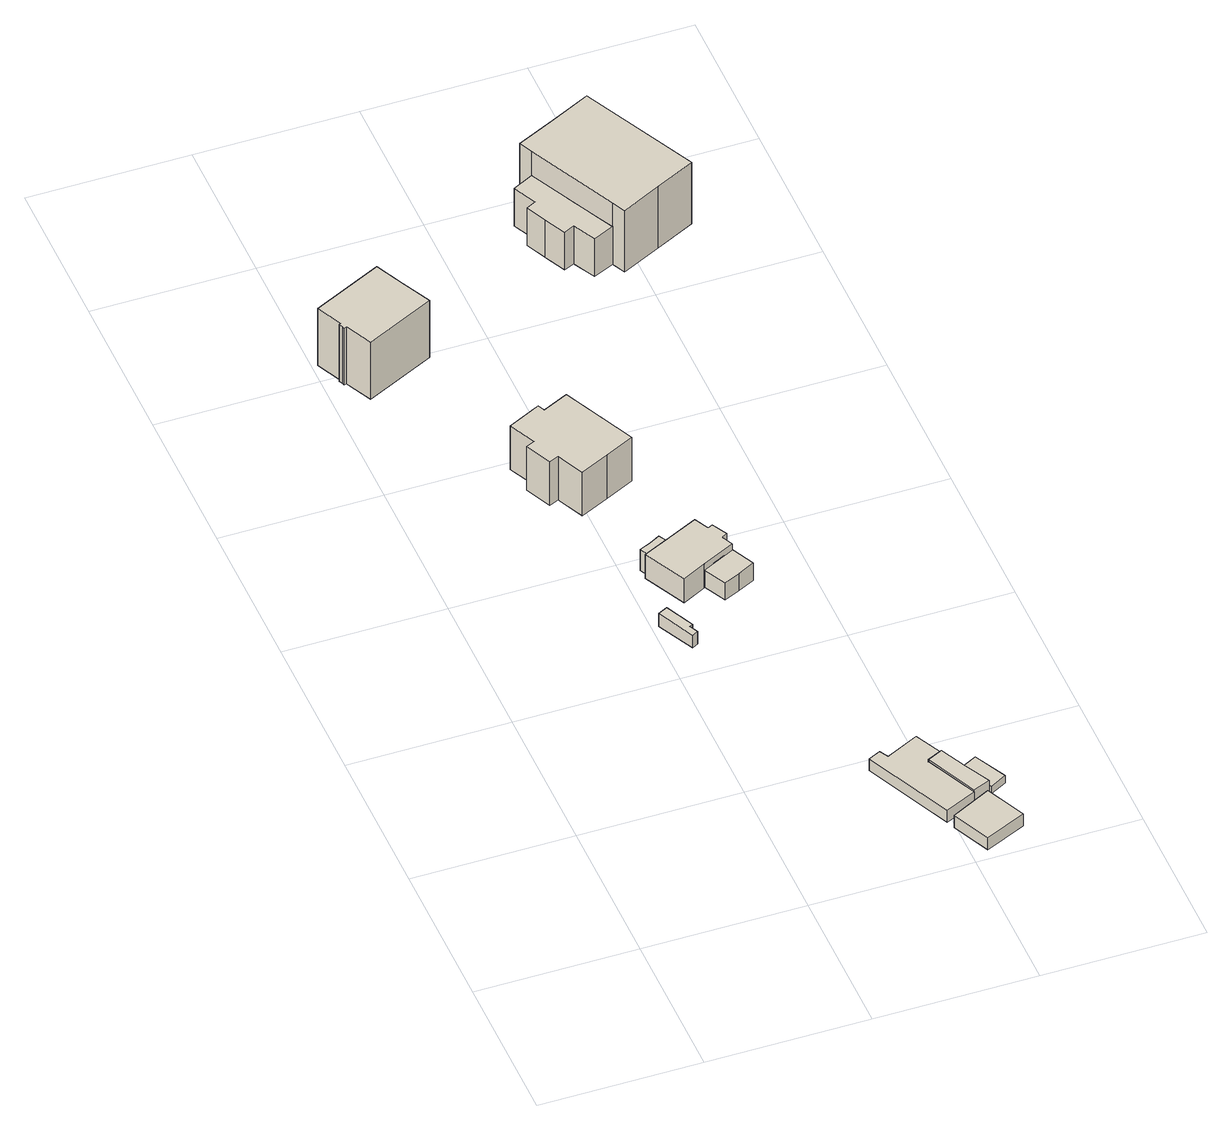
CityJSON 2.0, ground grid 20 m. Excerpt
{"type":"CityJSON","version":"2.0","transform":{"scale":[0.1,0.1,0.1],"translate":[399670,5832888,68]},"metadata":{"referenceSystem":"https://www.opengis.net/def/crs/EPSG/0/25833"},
"CityObjects":{
"building1":{"type":"Building","attributes":{"Gemeindeschluessel":"11000003","BezugspunktDach":"2200","function":"31001_2723","measuredHeight":1.94,"storeysAboveGround":1},"address":[{"country":"Germany","locality":"Berlin","thoroughfareNumber":"2 (3)","thoroughfareName":"Alpenberger Straße"}],"geometry":[{"type":"Solid","lod":"1","boundaries":[[[[0,1,2,3,4,5]],[[6,7,8,9,10,11]],[[6,11,5,4]],[[7,6,4,3]],[[8,7,3,2]],[[9,8,2,1]],[[10,9,1,0]],[[11,10,0,5]]]]}]},
"building2":{"type":"Building","attributes":{"Gemeindeschluessel":"11000003","BezugspunktDach":"2200","function":"31001_1010","measuredHeight":10.97,"storeysAboveGround":1},"address":[{"country":"Germany","locality":"Berlin","thoroughfareNumber":"1A","thoroughfareName":"Alpenberger Straße"}],"geometry":[{"type":"Solid","lod":"1","boundaries":[[[[12,13,14,15,16,17,18,19,20,21]],[[22,23,24,25,26,27,28,29,30,31]],[[22,31,21,20]],[[23,22,20,19]],[[24,23,19,18]],[[25,24,18,17]],[[26,25,17,16]],[[27,26,16,15]],[[28,27,15,14]],[[29,28,14,13]],[[30,29,13,12]],[[31,30,12,21]]]]}]},
"building3":{"type":"Building","attributes":{"Gemeindeschluessel":"11000003","BezugspunktDach":"2200","function":"31001_2723","measuredHeight":3.28,"storeysAboveGround":1},"address":[{"country":"Germany","locality":"Berlin","thoroughfareNumber":"2 (2)","thoroughfareName":"Alpenberger Straße"}],"geometry":[{"type":"Solid","lod":"1","boundaries":[[[[32,33,34,35,36]],[[37,38,39,40,41]],[[37,41,36,35]],[[38,37,35,34]],[[39,38,34,33]],[[40,39,33,32]],[[41,40,32,36]]]]}]},
"building4":{"type":"Building","attributes":{"Gemeindeschluessel":"11000003","BezugspunktDach":"2200","function":"31001_2723","measuredHeight":1.85,"storeysAboveGround":1},"address":[{"country":"Germany","locality":"Berlin","thoroughfareNumber":"3C (1)","thoroughfareName":"Alpenberger Straße"}],"geometry":[{"type":"Solid","lod":"1","boundaries":[[[[42,43,44,45,46,47,48,49]],[[50,51,52,53,54,55,56,57]],[[50,57,49,48]],[[51,50,48,47]],[[52,51,47,46]],[[53,52,46,45]],[[54,53,45,44]],[[55,54,44,43]],[[56,55,43,42]],[[57,56,42,49]]]]}]},
"building5":{"type":"Building","attributes":{"Gemeindeschluessel":"11000003","BezugspunktDach":"2200","function":"31001_1010","measuredHeight":8.32,"storeysAboveGround":1},"address":[{"country":"Germany","locality":"Berlin","thoroughfareNumber":"1B","thoroughfareName":"Alpenberger Straße"}],"geometry":[{"type":"Solid","lod":"1","boundaries":[[[[58,59,60,61,62,63,64,65,66,67,68,69]],[[70,71,72,73,74,75,76,77,78,79,80,81]],[[70,81,69,68]],[[71,70,68,67]],[[72,71,67,66]],[[73,72,66,65]],[[74,73,65,64]],[[75,74,64,63]],[[76,75,63,62]],[[77,76,62,61]],[[78,77,61,60]],[[79,78,60,59]],[[80,79,59,58]],[[81,80,58,69]]]]}]},
"building6":{"type":"Building","attributes":{"Gemeindeschluessel":"11000003","BezugspunktDach":"2200","function":"31001_1010","measuredHeight":4.23,"storeysAboveGround":1},"address":[{"country":"Germany","locality":"Berlin","thoroughfareNumber":"2","thoroughfareName":"Alpenberger Straße"}],"geometry":[{"type":"Solid","lod":"1","boundaries":[[[[82,83,84,85,86,87,88,89,90,91,92,93]],[[94,95,96,97,98,99,100,101,102,103,104,105]],[[94,105,93,92]],[[95,94,92,91]],[[96,95,91,90]],[[97,96,90,89]],[[98,97,89,88]],[[99,98,88,87]],[[100,99,87,86]],[[101,100,86,85]],[[102,101,85,84]],[[103,102,84,83]],[[104,103,83,82]],[[105,104,82,93]]]]}]},
"building7":{"type":"Building","attributes":{"Gemeindeschluessel":"11000003","BezugspunktDach":"2200","function":"51009_1610","measuredHeight":3,"storeysAboveGround":0},"address":[{"country":"Germany","locality":"Berlin"}],"geometry":[{"type":"Solid","lod":"1","boundaries":[[[[106,107,108,109]],[[110,111,112,113]],[[110,113,109,108]],[[111,110,108,107]],[[112,111,107,106]],[[113,112,106,109]]]]}]},
"building8":{"type":"Building","attributes":{"Gemeindeschluessel":"11000003","BezugspunktDach":"2200","function":"31001_2000","measuredHeight":1.82,"storeysAboveGround":1},"address":[{"country":"Germany","locality":"Berlin","thoroughfareNumber":"4A (2)","thoroughfareName":"Alpenberger Straße"}],"geometry":[{"type":"Solid","lod":"1","boundaries":[[[[114,115,116,117]],[[118,119,120,121]],[[118,121,117,116]],[[119,118,116,115]],[[120,119,115,114]],[[121,120,114,117]]]]}]},
"building9":{"type":"Building","attributes":{"Gemeindeschluessel":"11000003","BezugspunktDach":"2200","function":"31001_2723","measuredHeight":3.3,"storeysAboveGround":1},"address":[{"country":"Germany","locality":"Berlin","thoroughfareNumber":"2 (1)","thoroughfareName":"Alpenberger Straße"}],"geometry":[{"type":"Solid","lod":"1","boundaries":[[[[122,123,124,125,126,127]],[[128,129,130,131,132,133]],[[128,133,127,126]],[[129,128,126,125]],[[130,129,125,124]],[[131,130,124,123]],[[132,131,123,122]],[[133,132,122,127]]]]}]},
"building10":{"type":"Building","attributes":{"Gemeindeschluessel":"11000003","BezugspunktDach":"2200","function":"51009_1610","measuredHeight":4.03,"storeysAboveGround":0},"address":[{"country":"Germany","locality":"Berlin"}],"geometry":[{"type":"Solid","lod":"1","boundaries":[[[[134,135,136,137,138]],[[53,139,140,55,54]],[[53,54,138,137]],[[139,53,137,136]],[[140,139,136,135]],[[55,140,135,134]],[[54,55,134,138]]]]}]},
"building11":{"type":"Building","attributes":{"Gemeindeschluessel":"11000003","BezugspunktDach":"2200","function":"31001_2723","measuredHeight":1.04,"storeysAboveGround":1},"address":[{"country":"Germany","locality":"Berlin","thoroughfareNumber":"3C (2)","thoroughfareName":"Alpenberger Straße"}],"geometry":[{"type":"Solid","lod":"1","boundaries":[[[[141,142,143,144]],[[145,146,147,148]],[[145,148,144,143]],[[146,145,143,142]],[[147,146,142,141]],[[148,147,141,144]]]]}]},
"building12":{"type":"Building","attributes":{"Gemeindeschluessel":"11000003","function":"31001_1010"},"address":[{"country":"Germany","locality":"Berlin","thoroughfareNumber":"1","thoroughfareName":"Alpenberger Straße"}],"children":["building12-1","building12-2"]},
"building12-1":{"type":"BuildingPart","attributes":{"BezugspunktDach":"2200","measuredHeight":10.77,"storeysAboveGround":1},"parents":["building12"],"geometry":[{"type":"MultiSurface","lod":"1","boundaries":[[[149,150,151,152,153,154,155,156]],[[157,158,159,160,161,162,163,164]],[[157,164,156,155]],[[158,157,155,154]],[[159,158,154,153]],[[160,159,153,152]],[[161,160,152,151]],[[162,161,151,150]],[[163,165,166,167,150,149]],[[164,163,149,156]],[[168,166,165,163]],[[168,162,167,166]]]}]},
"building12-2":{"type":"BuildingPart","attributes":{"BezugspunktDach":"2200","measuredHeight":7.71,"storeysAboveGround":1},"parents":["building12"],"geometry":[{"type":"Solid","lod":"1","boundaries":[[[[169,170,171,172,173,174,167,166,165,175]],[[163,168,162,176,177,178,179,180,181,182]],[[163,182,175,165]],[[176,162,167,174]],[[177,176,174,173]],[[178,177,173,172]],[[179,178,172,171]],[[180,179,171,170]],[[181,180,170,169]],[[182,181,169,175]],[[168,163,165,166]],[[168,166,167,162]]]]}]}
},
"vertices":[
[228,433,36],[235,437,36],[230,448,36],[234,450,36],[217,486,36],[205,480,36],[217,486,17],[234,450,17],[230,448,17],[235,437,17],[228,433,17],[205,480,17],
[22,994,94],[20,993,94],[22,988,94],[23,985,94],[26,986,94],[42,953,94],[128,994,94],[110,1031,94],[93,1067,94],[7,1026,94],[93,1067,8],[110,1031,8],[128,994,8],[42,953,8],[26,986,8],[23,985,8],[22,988,8],[20,993,8],[22,994,8],[7,1026,8],
[223,560,51],[251,573,51],[245,584,51],[232,577,51],[218,571,51],[232,577,19],[245,584,19],[251,573,19],[223,560,19],[218,571,19],
[390,62,36],[429,80,36],[399,145,36],[418,154,36],[401,189,36],[360,169,36],[354,180,36],[339,173,36],[354,180,18],[360,169,18],[401,189,18],[418,154,18],[399,145,18],[429,80,18],[390,62,18],[339,173,18],
[157,743,87],[146,738,87],[161,705,87],[173,710,87],[189,676,87],[225,693,87],[261,710,87],[218,802,87],[186,787,87],[182,796,87],[178,794,87],[141,776,87],[178,794,21],[182,796,21],[186,787,21],[218,802,21],[261,710,21],[225,693,21],[189,676,21],[173,710,21],[161,705,21],[146,738,21],[157,743,21],[141,776,21],
[245,505,54],[275,520,54],[316,540,54],[309,554,54],[316,558,54],[306,577,54],[300,574,54],[291,592,54],[255,575,54],[251,573,54],[223,560,54],[219,558,54],[223,560,18],[251,573,18],[255,575,18],[291,592,18],[300,574,18],[306,577,18],[316,558,18],[309,554,18],[316,540,18],[275,520,18],[245,505,18],[219,558,18],
[186,787,52],[218,802,52],[214,811,52],[182,796,52],[214,811,22],[218,802,22],[186,787,22],[182,796,22],
[416,4,36],[467,27,36],[444,77,36],[394,52,36],[444,77,18],[467,27,18],[416,4,18],[394,52,18],
[289,492,45],[309,501,45],[330,511,45],[316,540,45],[296,530,45],[275,520,45],[296,530,19],[316,540,19],[330,511,19],[309,501,19],[289,492,19],[275,520,19],
[429,80,39],[450,89,39],[434,121,39],[418,154,39],[399,145,39],[434,121,18],[450,89,18],
[453,88,30],[473,99,30],[453,140,30],[432,129,30],[453,140,19],[473,99,19],[453,88,19],[432,129,19],
[310,1151,125],[364,1040,125],[372,1023,125],[421,1047,125],[470,1071,125],[400,1215,125],[351,1191,125],[302,1168,125],[351,1191,32],[400,1215,32],[470,1071,32],[421,1047,32],[372,1023,32],[364,1040,32],[310,1151,32],[302,1168,32],[310,1151,89],[337,1095,89],[364,1040,89],[337,1095,32],
[298,1109,89],[286,1103,89],[298,1077,89],[311,1050,89],[324,1056,89],[338,1028,89],[284,1138,89],[338,1028,32],[324,1056,32],[311,1050,32],[298,1077,32],[286,1103,32],[298,1109,32],[284,1138,32]
]}
